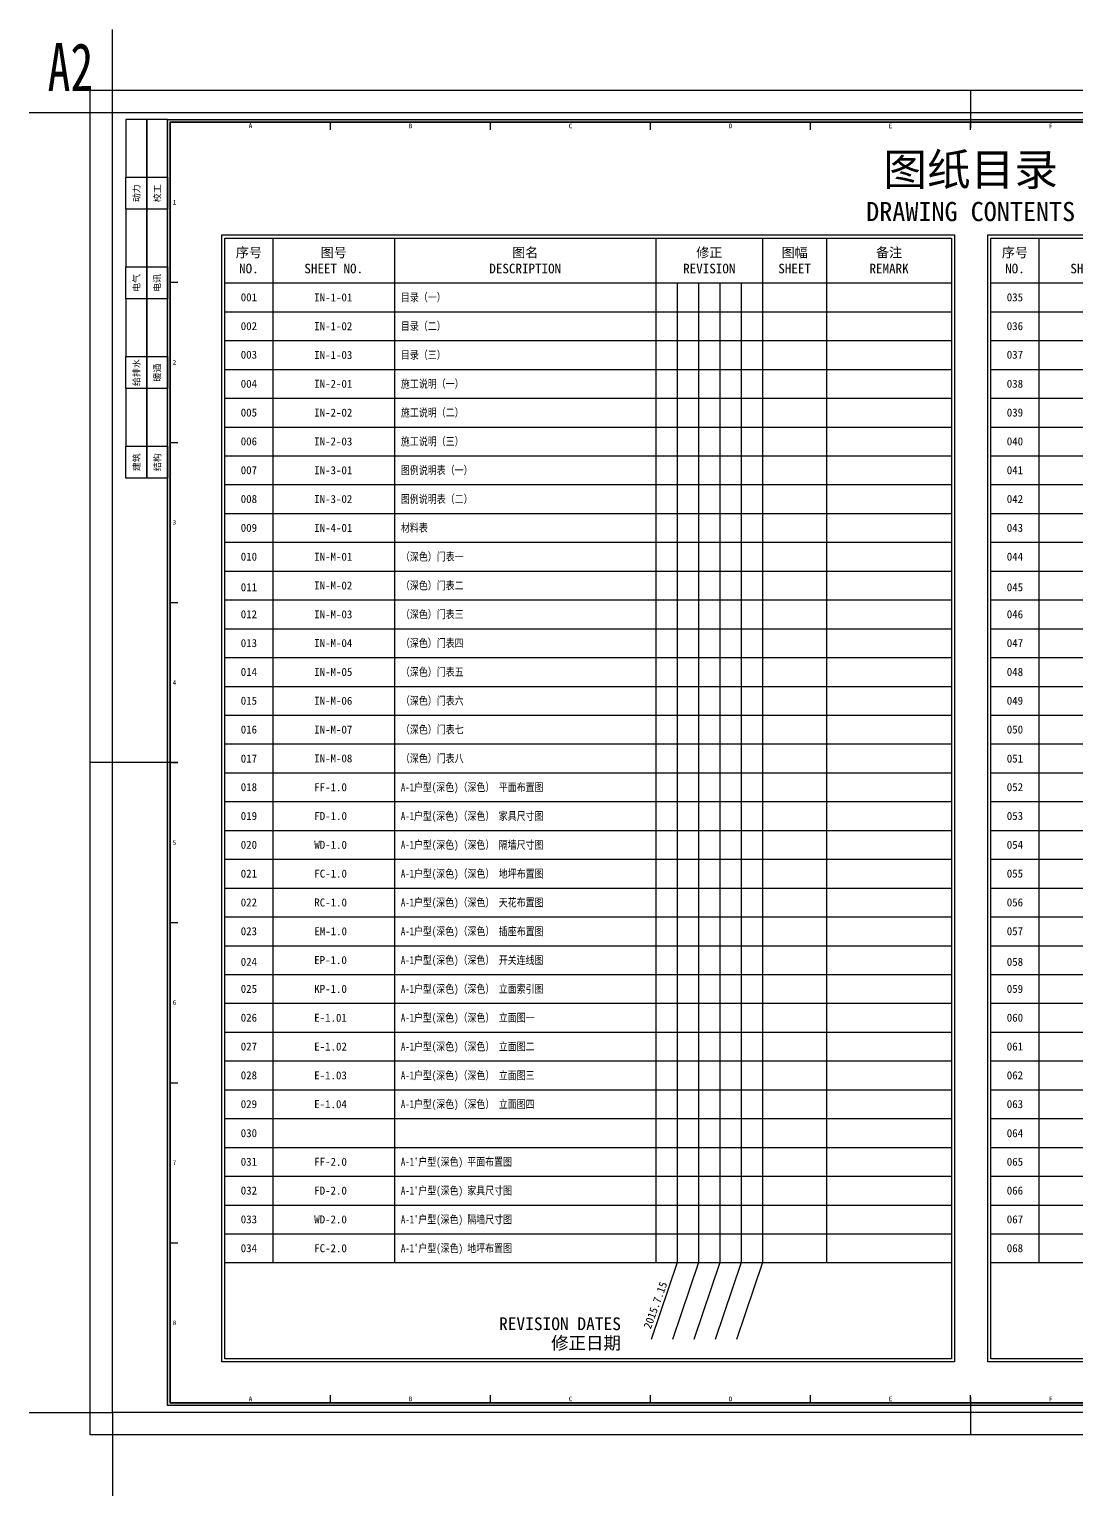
# Paper-space layout '布局1' of a CAD drawing. Header units: millimetres. Extents: x 36 to 2614, y 255 to 718.
# Drawn here: x 717.5 to 1044.8, y 254.6 to 712.6 of the extents above; entities that cross this region are included whole.
import ezdxf
from ezdxf.enums import TextEntityAlignment as Align

# ---------------------------------------------------------------- set-up
doc = ezdxf.new("R2010")
doc.units = ezdxf.units.MM
doc.layers.add('DEFPOINTS(视图框)', color=250, linetype='Continuous', plot=False)
doc.layers.add('W-图框', color=251, linetype='Continuous')
doc.layers.add('W-文字', color=35, linetype='Continuous')
doc.styles.add('A2图框$0$WMF-黑体0', font='SIMHEI.TTF')
doc.styles.add('A2图框$0$ZZ', font='SIMHEI.TTF')
doc.styles.add('WORD-1', font='SIMFANG.TTF', dxfattribs={"width": 0.7})
doc.styles.add('WORD-2', font='SIMHEI.TTF')
doc.styles.add('WORD-3', font='SimSun.ttf')

# ---------------------------------------------------------------- blocks, each defined once
blk = doc.blocks.new('材料表')
at = {"layer": 'W-图框', "color": 146, "ltscale": 20}
for p, q in [((16.33, 365), (16.33, 45)), ((54.33, 365), (54.33, 45)), ((136, 365), (136, 45)), ((169.33, 365), (169.33, 45)), ((189.33, 365), (189.33, 45)), ((1.33, 351), (228.33, 351)), ((1.33, 45), (228.33, 45))]:
    blk.add_line(p, q, dxfattribs=at)
at = {"layer": 'W-图框', "linetype": 'ByBlock'}
for p, q in [((142.67, 351), (142.67, 45)), ((149.33, 351), (149.33, 45)), ((156, 351), (156, 45)), ((162.67, 351), (162.67, 45)), ((1.33, 342), (228.33, 342)), ((1.33, 333), (228.33, 333)), ((1.33, 324), (228.33, 324)), ((1.33, 315), (228.33, 315)), ((1.33, 306), (228.33, 306)), ((1.33, 297), (228.33, 297)), ((1.33, 288), (228.33, 288)), ((1.33, 279), (228.33, 279)), ((1.33, 270), (228.33, 270)), ((1.33, 261), (228.33, 261)), ((1.33, 252), (228.33, 252)), ((1.33, 243), (228.33, 243)), ((1.33, 234), (228.33, 234)), ((1.33, 225), (228.33, 225)), ((1.33, 216), (228.33, 216)), ((1.33, 207), (228.33, 207)), ((1.33, 198), (228.33, 198)), ((1.33, 189), (228.33, 189)), ((1.33, 180), (228.33, 180)), ((1.33, 171), (228.33, 171)), ((1.33, 162), (228.33, 162)), ((1.33, 153), (228.33, 153)), ((1.33, 144), (228.33, 144)), ((1.33, 135), (228.33, 135)), ((1.33, 126), (228.33, 126)), ((1.33, 117), (228.33, 117)), ((1.33, 108), (228.33, 108)), ((1.33, 99), (228.33, 99)), ((1.33, 90), (228.33, 90)), ((1.33, 81), (228.33, 81)), ((1.33, 72), (228.33, 72)), ((1.33, 63), (228.33, 63)), ((1.33, 54), (228.33, 54)), ((142.67, 45), (134.53, 20.96)), ((149.33, 45), (141.2, 20.96)), ((156, 45), (147.87, 20.96)), ((162.67, 45), (154.53, 20.96)), ((169.33, 45), (161.2, 20.96))]:
    blk.add_line(p, q, dxfattribs=at)
at = {"layer": 'W-图框', "color": 44, "ltscale": 20}
blk.add_lwpolyline([(0.33, 366), (229.33, 366), (229.33, 14), (0.33, 14)], close=True, dxfattribs=at)
at = {"layer": 'W-图框', "color": 146, "ltscale": 20}
blk.add_lwpolyline([(1.33, 365), (228.33, 365), (228.33, 15), (1.33, 15)], close=True, dxfattribs=at)
at = {"layer": 'W-文字', "color": 2, "lineweight": 0, "ltscale": 1000, "style": 'WORD-2'}
for s, p in [('序号', (8.83, 359)), ('图号', (35.33, 359)), ('图名', (95.17, 359)), ('修正', (152.67, 359)), ('图幅', (179.33, 359)), ('备注', (208.83, 359)), ('NO.', (8.83, 354)), ('SHEET NO.', (35.33, 354)), ('DESCRIPTION', (95.17, 354)), ('REVISION', (152.67, 354)), ('SHEET', (179.33, 354)), ('REMARK', (208.83, 354))]:
    blk.add_text(s, height=3, dxfattribs=at).set_placement(p, align=Align.CENTER)
for s, p in [('REVISION DATES', (125.07, 23.91)), ('修正日期', (125.07, 17.91))]:
    blk.add_text(s, height=4, dxfattribs=at).set_placement(p, align=Align.RIGHT)
blk = doc.blocks.new('A2 图框')
at = {"layer": 'W-图框', "ltscale": 0.5}
h = blk.add_hatch(color=161, dxfattribs=at)
h.paths.add_polyline_path([(-562, 403), (-3, 403), (-3, 3), (-562, 3)], flags=16)
h.paths.add_polyline_path([(-562.8, 403.8), (-2.2, 403.8), (-2.2, 2.2), (-562.8, 2.2)])
at = {"layer": 'W-图框', "color": 7}
for p, q in [((-311.9, 413), (-311.9, 401.1)), ((-511.9, 400.6), (-511.9, 403)), ((-461.9, 400.6), (-461.9, 403)), ((-411.9, 400.6), (-411.9, 403)), ((-361.9, 400.6), (-361.9, 403)), ((-311.9, 400.6), (-311.9, 403)), ((-562, 353), (-559.6, 353)), ((-562, 303), (-559.6, 303)), ((-562, 253), (-559.6, 253)), ((-559.6, 203), (-587, 203)), ((-562, 203), (-559.6, 203)), ((-562, 153), (-559.6, 153)), ((-562, 103), (-559.6, 103)), ((-562, 53), (-559.6, 53)), ((-511.9, 3), (-511.9, 5.4)), ((-461.9, 3), (-461.9, 5.4)), ((-411.9, 3), (-411.9, 5.4)), ((-361.9, 3), (-361.9, 5.4)), ((-311.9, 3), (-311.9, 5.4)), ((-311.9, 4.9), (-311.9, -7))]:
    blk.add_line(p, q, dxfattribs=at)
at = {"layer": 'W-图框', "color": 1, "ltscale": 0.01}
for points in [[(-606, 406), (-580, 406), (-580, 432)], [(-606, 0), (-580, 0), (-580, -26)]]:
    blk.add_lwpolyline(points, dxfattribs=at)
at = {"layer": 'W-图框', "color": 251, "ltscale": 0.01}
for points in [[(-587, 413), (7, 413), (7, -7), (-587, -7)], [(-580, 406), (0, 406), (0, 0), (-580, 0)]]:
    blk.add_lwpolyline(points, close=True, dxfattribs=at)
at = {"layer": 'W-图框', "color": 161, "linetype": 'ByBlock'}
for points in [[(-575.8, 403.8), (-575.8, 385.8), (-569.3, 385.8), (-569.3, 403.8)], [(-569.3, 403.8), (-569.3, 385.8), (-562.8, 385.8), (-562.8, 403.8)], [(-562, 403), (-562, 3), (-61, 3), (-61, 403)], [(-575.8, 375.8), (-575.8, 385.8), (-569.3, 385.8), (-569.3, 375.8)], [(-569.3, 375.8), (-569.3, 385.8), (-562.8, 385.8), (-562.8, 375.8)], [(-575.8, 375.8), (-575.8, 357.8), (-569.3, 357.8), (-569.3, 375.8)], [(-569.3, 375.8), (-569.3, 357.8), (-562.8, 357.8), (-562.8, 375.8)], [(-575.8, 347.8), (-575.8, 357.8), (-569.3, 357.8), (-569.3, 347.8)], [(-569.3, 347.8), (-569.3, 357.8), (-562.8, 357.8), (-562.8, 347.8)], [(-575.8, 347.8), (-575.8, 329.8), (-569.3, 329.8), (-569.3, 347.8)], [(-569.3, 347.8), (-569.3, 329.8), (-562.8, 329.8), (-562.8, 347.8)], [(-575.8, 319.8), (-575.8, 329.8), (-569.3, 329.8), (-569.3, 319.8)], [(-569.3, 319.8), (-569.3, 329.8), (-562.8, 329.8), (-562.8, 319.8)], [(-575.8, 319.8), (-575.8, 301.8), (-569.3, 301.8), (-569.3, 319.8)], [(-569.3, 319.8), (-569.3, 301.8), (-562.8, 301.8), (-562.8, 319.8)], [(-575.8, 291.8), (-575.8, 301.8), (-569.3, 301.8), (-569.3, 291.8)], [(-569.3, 291.8), (-569.3, 301.8), (-562.8, 301.8), (-562.8, 291.8)]]:
    blk.add_lwpolyline(points, close=True, dxfattribs=at)
at = {"layer": 'W-图框', "color": 161, "ltscale": 0.5}
for points in [[(-562.8, 403.8), (-2.2, 403.8), (-2.2, 2.2), (-562.8, 2.2)], [(-562, 403), (-3, 403), (-3, 3), (-562, 3)]]:
    blk.add_lwpolyline(points, close=True, dxfattribs=at)
at = {"layer": 'DEFPOINTS(视图框)', "lineweight": 0, "style": 'WORD-1', "width": 0.7}
blk.add_text('A2', height=15, dxfattribs=at).set_placement((-586.01, 420.19), align=Align.MIDDLE_RIGHT)
at = {"layer": 'W-图框', "lineweight": 0, "ltscale": 150, "style": 'A2图框$0$ZZ'}
for s, p in [('A', (-536.9, 401.91)), ('B', (-486.9, 401.82)), ('C', (-436.9, 401.82)), ('D', (-386.9, 401.82)), ('E', (-336.9, 401.82)), ('F', (-286.9, 401.82)), ('1', (-560.66, 378)), ('2', (-560.66, 328)), ('3', (-560.66, 278)), ('4', (-560.66, 228)), ('5', (-560.66, 178)), ('6', (-560.66, 128)), ('7', (-560.66, 78)), ('8', (-560.66, 28)), ('A', (-536.9, 4.22)), ('B', (-486.9, 4.22)), ('C', (-436.9, 4.22)), ('D', (-386.9, 4.22)), ('E', (-336.9, 4.22)), ('F', (-286.9, 4.22))]:
    blk.add_text(s, height=1.45, dxfattribs=at).set_placement(p, align=Align.MIDDLE)
at = {"layer": 'W-图框', "lineweight": 0, "style": 'A2图框$0$WMF-黑体0'}
for s, p in [('动力', (-572.55, 380.8)), ('校工', (-566.05, 380.8)), ('电气', (-572.55, 352.8)), ('电讯', (-566.05, 352.8)), ('给排水', (-572.55, 324.8)), ('暖通', (-566.05, 324.8)), ('建筑', (-572.55, 296.8)), ('结构', (-566.05, 296.8))]:
    blk.add_text(s, height=2, rotation=90, dxfattribs=at).set_placement(p, align=Align.MIDDLE)
at = {"layer": 'W-图框', "color": 35, "lineweight": 0, "style": 'WORD-3', "width": 0.65}
blk.add_attdef('建设单位', text='', height=3, dxfattribs=at).set_placement((-32, 300.49), align=Align.MIDDLE)
at = {"layer": 'W-图框', "color": 35, "ltscale": 1000, "style": 'WORD-2'}
for tag, height, width, p in [('项目名称英文翻译', 3.5, 0.8, (-21.14, 246.28)), ('项目名称', 7, 0.7, (-41.38, 246.28)), ('项目名称', 7, 0.7, (-30.73, 246.28))]:
    blk.add_attdef(tag, text='', height=height, rotation=90, dxfattribs=dict(at, width=width)).set_placement(p, align=Align.MIDDLE)
at = {"layer": 'W-图框', "color": 35, "lineweight": 0, "style": 'WORD-2'}
for tag, p in [('2013.01.01', (-41.46, 176)), ('2013.03.01', (-13.42, 176)), ('2013.05.01', (-41.46, 169)), ('2013.06.01', (-13.42, 169)), ('2013.08.01', (-41.46, 162)), ('2013.09.01', (-13.42, 162)), ('2013.09.01', (-32, 113))]:
    blk.add_attdef(tag, text='', height=1.8, dxfattribs=at).set_placement(p, align=Align.MIDDLE)
at = {"layer": 'W-图框', "color": 35, "ltscale": 1000, "style": 'WORD-2', "width": 0.78}
blk.add_attdef('FS2011000', text='', height=3.5, dxfattribs=at).set_placement((-32, 11.45), align=Align.MIDDLE)

psp = doc.layouts.new('布局1')

# ---------------------------------------------------------------- block references
at = {"layer": 'W-图框'}
for name, p in [('A2 图框', (1323.54, 280.62)), ('材料表', (777.31, 282.41)), ('材料表', (1016.64, 282.41))]:
    psp.add_blockref(name, p, dxfattribs=at)

# ---------------------------------------------------------------- texts
at = {"layer": 'W-文字', "color": 2, "lineweight": 0, "ltscale": 1000, "style": 'WORD-2'}
for s, height, p in [('图纸目录', 10, (1011.64, 660.86)), ('DRAWING CONTENTS', 6, (1011.64, 650.91))]:
    psp.add_text(s, height=height, dxfattribs=at).set_placement(p, align=Align.BOTTOM_CENTER)
at = {"layer": 'W-文字', "color": 2, "linetype": 'ByBlock', "lineweight": 0, "ltscale": 0.01, "style": 'WORD-2'}
for s, p in [('001', (786.14, 628.91)), ('035', (1025.47, 628.91)), ('002', (786.14, 619.91)), ('036', (1025.47, 619.91)), ('003', (786.14, 610.98)), ('037', (1025.47, 610.98)), ('004', (786.14, 601.91)), ('038', (1025.47, 601.91)), ('005', (786.14, 592.91)), ('039', (1025.47, 592.91)), ('006', (786.14, 583.91)), ('040', (1025.47, 583.91)), ('007', (786.14, 574.91)), ('041', (1025.47, 574.91)), ('008', (786.14, 565.91)), ('042', (1025.47, 565.91)), ('009', (786.14, 556.91)), ('043', (1025.47, 556.91)), ('010', (786.14, 547.91)), ('044', (1025.47, 547.91)), ('011', (786.14, 538.35)), ('045', (1025.47, 538.35)), ('012', (786.14, 529.91)), ('046', (1025.47, 529.91)), ('013', (786.14, 520.91)), ('047', (1025.47, 520.91)), ('014', (786.14, 511.91)), ('048', (1025.47, 511.91)), ('015', (786.14, 502.91)), ('049', (1025.47, 502.91)), ('016', (786.14, 493.91)), ('050', (1025.47, 493.91)), ('017', (786.14, 484.83)), ('051', (1025.47, 484.83)), ('018', (786.14, 475.91)), ('052', (1025.47, 475.91)), ('019', (786.14, 466.91)), ('053', (1025.47, 466.91)), ('020', (786.14, 457.91)), ('054', (1025.47, 457.91)), ('021', (786.14, 448.91)), ('055', (1025.47, 448.91)), ('022', (786.14, 439.91)), ('056', (1025.47, 439.91)), ('023', (786.14, 430.91)), ('057', (1025.47, 430.91)), ('024', (786.14, 421.35)), ('058', (1025.47, 421.35)), ('025', (786.14, 412.91)), ('059', (1025.47, 412.91)), ('026', (786.14, 403.91)), ('060', (1025.47, 403.91)), ('027', (786.14, 394.91)), ('061', (1025.47, 394.91)), ('028', (786.14, 385.91)), ('062', (1025.47, 385.91)), ('029', (786.14, 376.91)), ('063', (1025.47, 376.91)), ('030', (786.14, 367.83)), ('064', (1025.47, 367.83)), ('031', (786.14, 358.91)), ('065', (1025.47, 358.91)), ('032', (786.14, 349.91)), ('066', (1025.47, 349.91)), ('033', (786.14, 340.91)), ('067', (1025.47, 340.91)), ('034', (786.14, 331.91)), ('068', (1025.47, 331.91))]:
    psp.add_text(s, height=2.5, dxfattribs=at).set_placement(p, align=Align.MIDDLE)
at = {"layer": 'W-文字', "color": 35, "linetype": 'ByBlock', "lineweight": 0, "ltscale": 0.01, "style": 'WORD-2'}
for s, p in [('IN-1-01', (806.55, 628.91)), ('IN-1-02', (806.55, 619.91)), ('IN-1-03', (806.55, 610.91)), ('IN-2-01', (806.55, 601.91)), ('IN-2-02', (806.55, 592.91)), ('IN-2-03', (806.55, 583.91)), ('IN-3-01', (806.55, 574.91)), ('IN-3-02', (806.55, 565.91)), ('IN-4-01', (806.55, 556.91)), ('IN-M-01', (806.55, 547.91)), ('IN-M-02', (806.55, 538.91)), ('IN-M-03', (806.55, 529.91)), ('IN-M-04', (806.55, 520.91)), ('IN-M-05', (806.55, 511.91)), ('IN-M-06', (806.55, 502.91)), ('IN-M-07', (806.55, 493.91)), ('IN-M-08', (806.55, 484.91)), ('FF-1.0', (806.55, 475.91)), ('FD-1.0', (806.58, 466.91)), ('WD-1.0', (806.58, 457.91)), ('FC-1.0', (806.58, 448.91)), ('RC-1.0', (806.58, 439.91)), ('EM-1.0', (806.59, 430.91)), ('EP-1.0', (806.55, 421.91)), ('KP-1.0', (806.55, 412.91)), ('E-1.01', (806.55, 403.91)), ('E-1.02', (806.55, 394.91)), ('E-1.03', (806.55, 385.91)), ('E-1.04', (806.55, 376.91)), ('FF-2.0', (806.55, 358.91)), ('FD-2.0', (806.55, 349.91)), ('WD-2.0', (806.55, 340.91)), ('FC-2.0', (806.55, 331.91))]:
    psp.add_text(s, height=2.5, dxfattribs=at).set_placement(p, align=Align.MIDDLE_LEFT)
at = {"layer": 'W-文字', "color": 35, "linetype": 'ByBlock', "lineweight": 0, "ltscale": 0.01, "style": 'WORD-3', "width": 0.8}
for s, p in [('目录（一）', (833.63, 628.91)), ('目录（二）', (833.63, 619.91)), ('目录（三）', (833.63, 610.91)), ('施工说明（一）', (833.63, 601.91)), ('施工说明（二）', (833.63, 592.91)), ('施工说明（三）', (833.63, 583.91)), ('图例说明表（一）', (833.63, 574.91)), ('图例说明表（二）', (833.63, 565.91)), ('材料表', (833.63, 556.91)), ('（深色）门表一', (833.63, 547.91)), ('（深色）门表二', (833.63, 538.91)), ('（深色）门表三', (833.63, 529.91)), ('（深色）门表四', (833.63, 520.91)), ('（深色）门表五', (833.63, 511.91)), ('（深色）门表六', (833.63, 502.91)), ('（深色）门表七', (833.63, 493.91)), ('（深色）门表八', (833.63, 484.91)), ('A-1户型(深色)（深色） 平面布置图', (833.63, 475.91)), ('A-1户型(深色)（深色） 家具尺寸图', (833.63, 466.91)), ('A-1户型(深色)（深色） 隔墙尺寸图 ', (833.63, 457.91)), ('A-1户型(深色)（深色） 地坪布置图', (833.63, 448.91)), ('A-1户型(深色)（深色） 天花布置图', (833.63, 439.91)), ('A-1户型(深色)（深色） 插座布置图', (833.63, 430.91)), ('A-1户型(深色)（深色） 开关连线图', (833.63, 421.91)), ('A-1户型(深色)（深色） 立面索引图', (833.63, 412.91)), ('A-1户型(深色)（深色） 立面图一', (833.63, 403.91)), ('A-1户型(深色)（深色） 立面图二', (833.63, 394.91)), ('A-1户型(深色)（深色） 立面图三', (833.63, 385.91)), ('A-1户型(深色)（深色） 立面图四', (833.63, 376.91)), ("A-1'户型(深色) 平面布置图", (833.63, 358.91)), ("A-1'户型(深色) 家具尺寸图", (833.63, 349.91)), ("A-1'户型(深色) 隔墙尺寸图 ", (833.63, 340.91)), ("A-1'户型(深色) 地坪布置图", (833.63, 331.91))]:
    psp.add_text(s, height=2.5, dxfattribs=at).set_placement(p, align=Align.MIDDLE_LEFT)
at = {"layer": 'W-文字', "color": 35, "lineweight": 0, "ltscale": 1000, "style": 'WORD-2'}
psp.add_text('2015.7.15', height=2.5, rotation=69.988, dxfattribs=at).set_placement((916.92, 320.89), align=Align.RIGHT)

doc.saveas('drawing.dxf')
